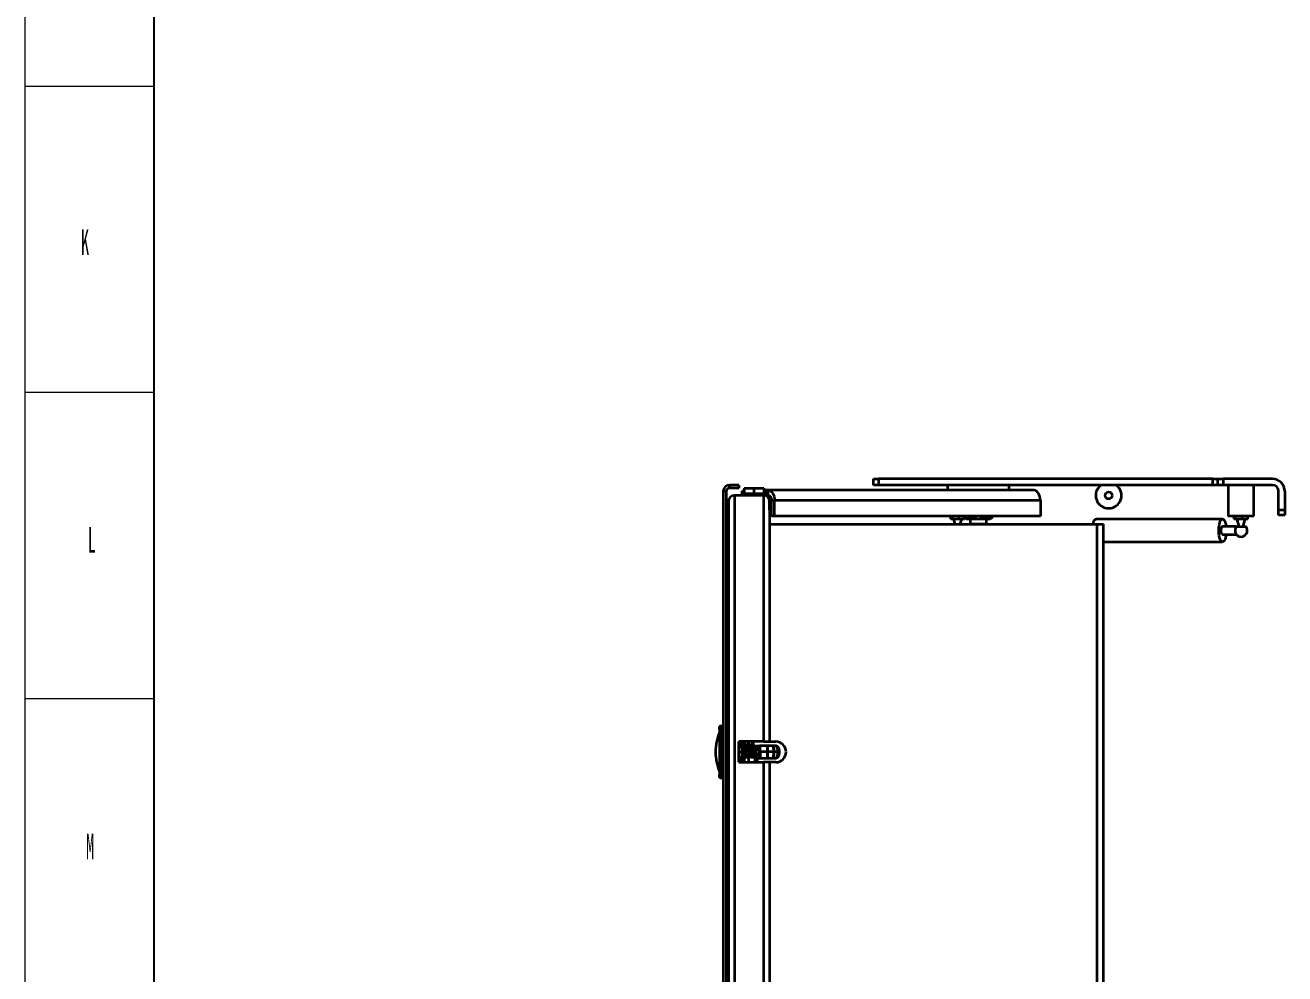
# Model space of a CAD drawing. Header units: millimetres. Extents: x 0 to 841, y 0 to 1189.
# Drawn here: x 0 to 244.5, y 422.2 to 606.4 of the extents above; entities that cross this region are included whole.
import ezdxf

# ---------------------------------------------------------------- set-up
doc = ezdxf.new("R2010")
doc.units = ezdxf.units.MM
doc.styles.add('SLDTEXTSTYLE1', font='TXT', dxfattribs={"width": 0.469})

msp = doc.modelspace()

# ---------------------------------------------------------------- linework, layer by layer
at = {"color": 7, "linetype": 'Continuous', "lineweight": 18}
for p, q in [((0, 0), (0, 1189)), ((25, 594.5), (0, 594.5)), ((25, 535.05), (0, 535.05)), ((25, 475.6), (0, 475.6))]:
    msp.add_line(p, q, dxfattribs=at)
at = {"color": 7, "linetype": 'Continuous', "lineweight": 25}
msp.add_line((25, 10), (25, 1179), dxfattribs=at)
at = {"color": 7, "linetype": 'Continuous', "lineweight": 35}
for p, q in [((164.63, 517.09), (164.63, 518.29)), ((164.63, 518.29), (165.63, 518.29)), ((165.63, 518.29), (165.63, 517.09)), ((230.48, 518.29), (165.63, 518.29)), ((230.48, 517.09), (230.48, 518.29)), ((230.48, 518.29), (231.48, 518.29)), ((231.48, 517.09), (231.48, 518.29)), ((231.48, 518.29), (232.48, 518.29)), ((232.48, 518.29), (232.48, 517.09)), ((242.08, 518.29), (232.48, 518.29)), ((135.48, 515.89), (135.48, 240.69)), ((136.08, 515.89), (135.48, 515.89)), ((136.08, 515.89), (136.08, 240.69)), ((136.68, 516.49), (136.68, 517.09)), ((138.48, 517.09), (136.68, 517.09)), ((138.48, 516.49), (136.68, 516.49)), ((138.48, 517.09), (138.48, 516.49)), ((139.08, 515.89), (139.08, 515.09)), ((139.56, 515.89), (139.08, 515.89)), ((139.48, 515.89), (139.48, 516.09)), ((139.56, 516.09), (139.48, 516.09)), ((139.56, 516.49), (139.56, 515.49)), ((139.56, 516.49), (141.45, 516.49)), ((141.45, 516.49), (141.45, 515.49)), ((141.45, 516.49), (143.36, 516.49)), ((143.36, 516.49), (143.36, 515.49)), ((143.36, 516.49), (143.39, 516.49)), ((143.39, 516.49), (143.39, 515.49)), ((143.88, 516.09), (143.39, 516.09)), ((143.88, 515.09), (143.88, 516.09)), ((144.23, 516.09), (143.88, 516.09)), ((195.83, 516.09), (144.23, 516.09)), ((144.23, 515.09), (144.23, 516.09)), ((165.63, 517.09), (164.63, 517.09)), ((230.48, 517.09), (165.63, 517.09)), ((178.98, 517.09), (178.98, 516.09)), ((190.98, 516.09), (190.98, 517.09)), ((231.48, 517.09), (230.48, 517.09)), ((232.48, 517.09), (231.48, 517.09)), ((242.08, 517.09), (232.48, 517.09)), ((233.48, 517.09), (233.48, 511.09)), ((238.48, 511.09), (238.48, 517.09)), ((243.28, 512.29), (243.28, 515.89)), ((244.48, 515.89), (244.48, 512.29)), ((136.48, 513.89), (136.48, 512.29)), ((136.48, 513.89), (136.48, 242.69)), ((143.28, 515.09), (137.68, 515.09)), ((137.68, 515.09), (137.68, 241.49)), ((139.57, 515.49), (139.48, 515.39)), ((139.48, 515.39), (139.48, 515.09)), ((139.48, 515.39), (143.48, 515.39)), ((139.56, 515.49), (141.45, 515.49)), ((141.45, 515.49), (143.36, 515.49)), ((143.28, 515.09), (143.28, 467.29)), ((143.36, 515.49), (143.39, 515.49)), ((143.48, 515.39), (143.38, 515.49)), ((143.48, 515.07), (143.48, 515.39)), ((143.88, 515.09), (143.48, 515.09)), ((144.23, 515.09), (143.88, 515.09)), ((144.48, 512.29), (144.48, 513.89)), ((144.48, 513.89), (144.48, 467.29)), ((144.83, 514.09), (145.43, 514.09)), ((144.83, 511.09), (144.83, 514.09)), ((197.03, 514.09), (145.43, 514.09)), ((145.43, 511.09), (145.43, 514.09)), ((197.03, 514.09), (197.03, 511.09)), ((145.43, 511.09), (144.83, 511.09)), ((197.03, 511.09), (145.43, 511.09)), ((179.65, 510.49), (179.65, 511.09)), ((179.91, 510.49), (179.91, 511.09)), ((181.23, 510.49), (181.23, 511.09)), ((182.2, 511.09), (182.2, 510.79)), ((183.59, 511.09), (183.59, 510.79)), ((186.36, 511.09), (186.36, 510.79)), ((187.75, 511.09), (187.75, 510.79)), ((238.48, 511.09), (233.48, 511.09)), ((234.65, 510.49), (234.65, 511.09)), ((234.91, 510.49), (234.91, 511.09)), ((236.23, 510.49), (236.23, 511.09)), ((237.3, 510.49), (237.3, 511.09)), ((243.28, 512.29), (244.48, 512.29)), ((243.28, 511.29), (243.28, 512.29)), ((244.48, 511.29), (243.28, 511.29)), ((244.48, 512.29), (244.48, 511.29)), ((144.48, 509.49), (208.08, 509.49)), ((179.91, 510.49), (179.65, 510.49)), ((181.23, 510.49), (179.91, 510.49)), ((180.18, 510.49), (180.46, 509.49)), ((182.3, 510.49), (181.23, 510.49)), ((181.49, 509.49), (181.78, 510.49)), ((182.2, 510.79), (182.65, 510.53)), ((182.3, 510.49), (182.3, 510.73)), ((182.65, 510.53), (187.3, 510.53)), ((183.38, 510.53), (183.38, 509.59)), ((183.38, 509.59), (183.48, 509.49)), ((183.38, 509.59), (186.58, 509.59)), ((186.48, 509.49), (186.58, 509.59)), ((186.58, 509.59), (186.58, 510.53)), ((187.3, 510.53), (187.75, 510.79)), ((232.39, 510.49), (207.87, 510.49)), ((208.08, 247.09), (208.08, 509.49)), ((208.08, 509.49), (209.28, 509.49)), ((209.28, 247.09), (209.28, 509.49)), ((235.08, 509.09), (232.39, 509.09)), ((234.91, 510.49), (234.65, 510.49)), ((236.23, 510.49), (234.91, 510.49)), ((235.08, 509.09), (236.89, 509.09)), ((235.18, 510.49), (235.58, 509.09)), ((237.3, 510.49), (236.23, 510.49)), ((236.38, 509.09), (236.78, 510.49)), ((209.28, 506.09), (232.39, 506.09)), ((232.39, 507.49), (235.08, 507.49)), ((134.78, 469.73), (134.78, 470.19)), ((134.78, 469.69), (134.78, 460.89)), ((135.28, 470.29), (134.88, 470.29)), ((134.88, 469.69), (134.88, 460.89)), ((135.28, 469.69), (134.88, 469.69)), ((135.28, 470.23), (135.48, 470.23)), ((135.28, 469.63), (135.28, 469.86)), ((135.28, 469.69), (135.28, 460.89)), ((135.28, 469.63), (135.48, 469.63)), ((135.28, 460.95), (135.28, 469.63)), ((136.48, 469.49), (136.08, 469.49)), ((135.28, 469.07), (135.28, 469.16)), ((136.08, 468.89), (136.48, 468.89)), ((136.08, 468.68), (136.48, 468.67)), ((136.08, 468.63), (136.44, 468.63)), ((136.08, 468.63), (136.43, 468.63)), ((136.39, 467.99), (136.08, 467.99)), ((136.39, 467.99), (136.08, 467.99)), ((136.39, 467.99), (136.08, 467.99)), ((136.41, 467.99), (136.08, 467.99)), ((136.48, 467.87), (136.08, 467.87)), ((136.41, 467.99), (136.41, 468.53)), ((136.48, 467.99), (136.41, 467.99)), ((136.43, 468.63), (136.48, 468.63)), ((143.28, 467.29), (138.48, 467.29)), ((138.48, 463.29), (138.48, 467.29)), ((138.48, 467.18), (138.98, 467.15)), ((138.98, 467.15), (138.98, 466.29)), ((139.02, 466.29), (139.02, 467.29)), ((139.52, 467.29), (139.52, 466.49)), ((139.56, 467.29), (139.56, 466.49)), ((141.16, 466.49), (141.16, 467.29)), ((141.35, 466.49), (141.35, 467.29)), ((143.28, 467.29), (144.48, 467.29)), ((144.48, 467.29), (145.68, 467.29)), ((138.48, 466.29), (138.55, 466.29)), ((138.55, 466.24), (138.48, 466.05)), ((138.48, 465.55), (138.56, 465.34)), ((138.56, 465.24), (138.48, 465.03)), ((138.48, 464.53), (138.55, 464.34)), ((138.55, 466.29), (139.15, 466.29)), ((138.55, 466.24), (139.15, 466.24)), ((138.56, 465.34), (139.16, 465.34)), ((138.56, 465.24), (139.16, 465.24)), ((139.16, 465.34), (139.15, 466.24)), ((139.39, 466.07), (139.15, 466.07)), ((139.15, 464.34), (139.16, 465.24)), ((139.15, 464.51), (139.39, 464.51)), ((139.16, 465.87), (139.58, 465.87)), ((139.16, 464.71), (139.53, 464.71)), ((139.56, 466.49), (139.52, 466.49)), ((139.52, 466.39), (139.52, 466.27)), ((140.06, 466.49), (139.56, 466.49)), ((139.56, 466.39), (139.56, 466.29)), ((139.63, 465.82), (139.57, 465.88)), ((139.58, 464.71), (139.62, 464.71)), ((139.69, 465.01), (139.63, 464.97)), ((139.75, 464.97), (139.69, 465.01)), ((139.81, 466.29), (140.4, 466.29)), ((139.83, 466.24), (140.42, 466.24)), ((140.1, 466.89), (140.06, 466.39)), ((140.06, 466.49), (140.1, 466.89)), ((140.07, 466.49), (140.06, 466.49)), ((140.37, 466.91), (140.09, 466.91)), ((140.37, 466.89), (140.1, 466.89)), ((140.64, 466.91), (140.37, 466.91)), ((140.37, 466.39), (140.37, 466.89)), ((140.63, 466.89), (140.37, 466.89)), ((141.7, 466.39), (140.37, 466.39)), ((140.47, 465.86), (140.42, 466.24)), ((140.42, 464.34), (140.48, 464.76)), ((140.43, 466.18), (140.49, 466.19)), ((140.47, 465.87), (140.59, 465.87)), ((140.47, 465.87), (140.47, 465.87)), ((140.47, 464.71), (140.52, 464.71)), ((140.65, 466.89), (140.48, 466.89)), ((140.52, 464.71), (140.55, 464.71)), ((140.55, 464.71), (140.65, 464.71)), ((140.59, 465.87), (140.62, 465.87)), ((140.62, 465.87), (140.69, 465.87)), ((140.63, 466.89), (140.67, 466.48)), ((140.67, 466.49), (140.68, 466.49)), ((140.67, 464.71), (140.7, 464.71)), ((140.75, 466.49), (140.68, 466.49)), ((140.68, 466.49), (140.68, 466.49)), ((140.7, 464.71), (140.73, 464.71)), ((140.74, 465.87), (140.77, 465.87)), ((140.75, 466.49), (141.7, 466.49)), ((140.76, 464.71), (140.78, 464.72)), ((140.82, 464.71), (140.85, 464.71)), ((140.89, 465.87), (140.92, 465.87)), ((140.9, 466.29), (141.44, 466.29)), ((140.94, 466.24), (141.48, 466.24)), ((140.97, 464.71), (141, 464.71)), ((141.04, 465.87), (141.07, 465.87)), ((141.12, 464.71), (141.15, 464.71)), ((141.19, 465.87), (141.22, 465.87)), ((141.27, 464.71), (141.3, 464.71)), ((141.33, 465.15), (141.28, 465.13)), ((141.4, 465.13), (141.33, 465.15)), ((141.34, 465.87), (141.37, 465.87)), ((141.36, 464.73), (141.38, 464.74)), ((141.42, 464.71), (141.45, 464.71)), ((141.46, 465.84), (141.46, 465.84)), ((141.58, 465.86), (141.48, 466.24)), ((141.48, 464.34), (141.58, 464.71)), ((141.49, 465.87), (141.52, 465.87)), ((141.57, 464.71), (141.6, 464.71)), ((141.58, 465.87), (141.59, 465.87)), ((141.61, 465.84), (141.58, 465.85)), ((141.63, 465.86), (141.59, 465.87)), ((141.6, 464.71), (141.6, 464.71)), ((141.6, 464.71), (141.63, 464.71)), ((141.61, 465.84), (141.61, 465.84)), ((141.64, 465.87), (141.67, 465.87)), ((141.65, 464.71), (141.68, 464.72)), ((141.66, 464.72), (141.68, 464.75)), ((141.67, 465.87), (141.7, 465.87)), ((141.72, 464.71), (141.75, 464.71)), ((142.33, 466.44), (141.96, 466.44)), ((142.34, 465.87), (141.97, 465.87)), ((142.34, 464.71), (141.97, 464.71)), ((142.54, 466.39), (142.51, 466.39)), ((144.04, 466.49), (142.65, 466.49)), ((144.06, 465.29), (142.66, 465.29)), ((145.02, 466.49), (144.11, 466.49)), ((145.55, 466.49), (145.09, 466.49)), ((136.48, 462.71), (136.08, 462.71)), ((136.08, 462.63), (136.41, 462.63)), ((136.48, 462.63), (136.41, 462.63)), ((136.41, 462.63), (136.41, 462.09)), ((138.55, 464.29), (138.48, 464.29)), ((138.48, 463.4), (138.98, 463.43)), ((138.48, 463.29), (143.28, 463.29)), ((138.55, 464.34), (139.15, 464.34)), ((138.55, 464.29), (139.15, 464.29)), ((138.98, 464.29), (138.98, 463.43)), ((139.02, 463.29), (139.02, 464.29)), ((139.52, 464.31), (139.52, 463.29)), ((139.56, 464.29), (139.56, 463.29)), ((139.81, 464.29), (140.4, 464.29)), ((139.83, 464.34), (140.42, 464.34)), ((140.49, 464.39), (140.43, 464.4)), ((140.9, 464.29), (141.44, 464.29)), ((140.94, 464.34), (141.48, 464.34)), ((141.7, 463.29), (141.7, 464.19)), ((142.33, 464.14), (141.96, 464.14)), ((142.04, 463.29), (142.04, 464.09)), ((142.1, 463.29), (142.1, 464.09)), ((142.54, 464.19), (142.51, 464.19)), ((142.65, 464.09), (144.04, 464.09)), ((143.28, 463.29), (143.28, 293.29)), ((144.48, 463.29), (143.28, 463.29)), ((144.11, 464.09), (145.02, 464.09)), ((145.68, 463.29), (144.48, 463.29)), ((144.48, 463.29), (144.48, 293.29)), ((145.09, 464.09), (145.55, 464.09)), ((134.78, 460.39), (134.78, 460.85)), ((135.28, 460.89), (134.88, 460.89)), ((134.88, 460.29), (135.28, 460.29)), ((135.28, 461.42), (135.28, 461.51)), ((135.28, 460.95), (135.48, 460.95)), ((135.28, 460.63), (135.28, 460.95)), ((135.28, 460.35), (135.48, 460.35)), ((136.08, 461.9), (136.48, 461.91)), ((136.48, 461.69), (136.08, 461.69)), ((136.08, 461.09), (136.48, 461.09)), ((136.43, 461.99), (136.48, 461.99))]:
    msp.add_line(p, q, dxfattribs=at)
at = {"color": 8, "linetype": 'Continuous', "lineweight": 35}
for p, q in [((136.08, 468.53), (136.48, 468.53)), ((136.08, 468.53), (136.41, 468.53)), ((136.48, 467.47), (136.08, 467.47)), ((136.41, 468.53), (136.48, 468.53)), ((139.28, 467.29), (139.28, 466.07)), ((140.37, 467.29), (140.37, 466.91)), ((139.28, 464.51), (139.28, 463.29)), ((139.96, 465.34), (139.99, 465.34)), ((139.96, 465.24), (140, 465.24)), ((140.37, 466.39), (140.37, 466.29)), ((141.7, 466.39), (141.92, 466.39)), ((141.7, 466.22), (141.7, 466.39)), ((141.75, 465.91), (141.75, 465.91)), ((141.75, 464.67), (141.75, 464.67)), ((142.51, 466.39), (142.51, 466.25)), ((145.31, 465.29), (144.15, 465.29)), ((146.1, 465.29), (145.39, 465.29)), ((146.38, 465.29), (146.15, 465.29)), ((134.8, 463.4), (134.79, 463.46)), ((136.08, 463.11), (136.48, 463.11)), ((136.41, 462.09), (136.08, 462.09)), ((136.41, 462.09), (136.48, 462.09)), ((140.37, 464.29), (140.37, 463.29)), ((141.7, 464.19), (141.7, 464.36)), ((141.92, 464.19), (141.7, 464.19)), ((142.51, 464.33), (142.51, 464.19))]:
    msp.add_line(p, q, dxfattribs=at)
at = {"color": 7, "linetype": 'Continuous', "lineweight": 35, "flags": 128}
for points in [[(144.23, 516.09), (144.47, 516.05), (144.69, 515.94), (144.9, 515.75), (145.08, 515.5), (145.23, 515.2), (145.34, 514.86), (145.41, 514.48), (145.43, 514.09)], [(197.03, 514.09), (197.01, 514.48), (196.94, 514.86), (196.83, 515.2), (196.68, 515.5), (196.5, 515.75), (196.29, 515.94), (196.07, 516.05), (195.83, 516.09)], [(144.23, 515.09), (144.35, 515.07), (144.46, 515.01), (144.57, 514.92), (144.66, 514.8), (144.73, 514.65), (144.79, 514.47), (144.82, 514.29), (144.83, 514.09)], [(207.26, 509.49), (207.26, 509.5), (207.34, 509.81), (207.44, 510.07), (207.55, 510.27), (207.68, 510.41), (207.81, 510.48), (207.87, 510.49)], [(232.39, 506.09), (232.26, 506.13), (232.13, 506.23), (232.02, 506.4), (231.91, 506.63), (231.82, 506.92), (231.75, 507.25), (231.7, 507.61), (231.67, 507.99), (231.66, 508.39), (231.68, 508.78), (231.72, 509.15), (231.78, 509.5), (231.86, 509.81), (231.96, 510.07), (232.07, 510.27), (232.2, 510.41), (232.33, 510.48), (232.46, 510.48), (232.59, 510.41), (232.71, 510.27), (232.82, 510.07), (232.92, 509.81), (233, 509.5), (233.06, 509.15), (233.07, 509.09)], [(232.39, 507.49), (232.31, 507.53), (232.24, 507.63), (232.18, 507.79), (232.14, 508), (232.13, 508.23), (232.13, 508.47), (232.16, 508.69), (232.21, 508.88), (232.28, 509.01), (232.35, 509.08), (232.39, 509.09)], [(235.13, 507.42), (235.1, 507.46), (235.03, 507.59), (234.97, 507.78), (234.93, 508), (234.92, 508.25), (234.93, 508.5), (234.96, 508.74), (235.01, 508.94), (235.08, 509.09)], [(233.07, 507.49), (233.04, 507.25), (232.96, 506.92), (232.87, 506.63), (232.77, 506.4), (232.65, 506.23), (232.52, 506.13), (232.39, 506.09)], [(139.33, 465.87), (139.33, 465.88), (139.38, 466.05), (139.43, 466.16), (139.49, 466.19)], [(139.49, 464.39), (139.43, 464.42), (139.38, 464.53), (139.33, 464.7), (139.33, 464.71)], [(139.49, 466.19), (139.56, 466.16), (139.61, 466.05), (139.66, 465.88), (139.68, 465.8)], [(139.68, 464.79), (139.66, 464.7), (139.61, 464.53), (139.56, 464.42), (139.49, 464.39)], [(140.4, 466.29), (140.4, 466.29), (140.4, 466.29), (140.41, 466.28), (140.41, 466.28), (140.41, 466.27), (140.41, 466.26), (140.42, 466.25), (140.42, 466.24)], [(141.74, 465.83), (141.74, 465.87), (141.75, 465.91)], [(141.75, 464.67), (141.74, 464.71), (141.74, 464.71)], [(140.42, 464.34), (140.42, 464.33), (140.41, 464.32), (140.41, 464.31), (140.41, 464.3), (140.41, 464.3), (140.4, 464.29), (140.4, 464.29), (140.4, 464.29)]]:
    msp.add_lwpolyline(points, dxfattribs=at)
at = {"color": 7, "linetype": 'Continuous', "lineweight": 35}
msp.add_circle((210.28, 515.09), 0.68, dxfattribs=at)
for centre, radius, start, end in [((242.08, 515.89), 2.4, 0, 90), ((136.68, 515.89), 1.2, 90, 180), ((136.68, 515.89), 0.6, 90, 180), ((210.28, 515.09), 2.5, 126.8699, 53.1301), ((242.08, 515.89), 1.2, 0, 90), ((137.68, 513.89), 1.2, 90, 180), ((143.28, 513.89), 1.2, 0, 90), ((235.98, 508.29), 1.21, 0, 41.2868), ((235.98, 508.29), 1.21, 225.5992, 0), ((143.29, 465.29), 9.31, 156.0794, 180), ((136.54, 468.55), 0.139, 146.8722, 189.9076), ((145.68, 465.29), 2, 0, 90), ((143.29, 465.29), 9.31, 180, 203.9206), ((138.46, 466.25), 0.696, 359.288, 3.4066), ((132.37, 465.29), 6.79, 359.5779, 0.4221), ((141.01, 465.1), 1.87, 140.5402, 144.3349), ((139.62, 466.39), 0.1, 90, 179.2062), ((139.66, 466.39), 0.1, 90, 179.8726), ((142.05, 465.17), 1.86, 143.0164, 146.7122), ((140.35, 465.73), 0.483, 11.4078, 73.3009), ((140.36, 464.83), 0.463, 285.9561, 345.1685), ((141.42, 466.24), 0.0562, 3.8811, 73.3189), ((141.1, 465.54), 0.712, 27.9689, 54.9845), ((141.1, 465.04), 0.712, 305.0209, 332.1138), ((148.15, 465.85), 6.42, 176.7308, 180.2897), ((147.56, 464.7), 5.82, 179.8945, 183.3373), ((143.59, 464.68), 2.4, 132.6894, 140.1152), ((115.66, 465.29), 26.1, 357.9587, 2.0413), ((124.47, 465.29), 17.29, 357.9445, 2.0555), ((140.71, 464.68), 2.4, 39.8848, 47.3106), ((116.46, 465.29), 26.1, 357.9587, 2.0413), ((145.68, 465.29), 2, 270, 0), ((138.46, 464.33), 0.696, 356.5934, 0.712), ((141.01, 465.48), 1.87, 215.6651, 219.4598), ((142.05, 465.41), 1.86, 213.2878, 216.9836), ((141.42, 464.34), 0.0562, 286.6811, 356.1189), ((143.59, 465.9), 2.4, 219.8848, 227.3106), ((140.71, 465.9), 2.4, 312.6894, 320.1152)]:
    msp.add_arc(centre, radius, start, end, dxfattribs=at)
for points, knots in [([(183.59, 510.79), (183.48, 510.72), (183.36, 510.67), (183.13, 510.59), (183.02, 510.57), (182.84, 510.57), (182.78, 510.58), (182.66, 510.6), (182.6, 510.61), (182.43, 510.67), (182.32, 510.72), (182.2, 510.79)], [0, 0, 0, 0, 0.25, 0.25, 0.5, 0.5, 0.625, 0.625, 0.75, 0.75, 1, 1, 1, 1]), ([(183.59, 510.79), (183.81, 510.72), (184.05, 510.67), (184.51, 510.59), (184.74, 510.57), (185.09, 510.57), (185.21, 510.58), (185.45, 510.6), (185.56, 510.61), (185.91, 510.67), (186.14, 510.72), (186.36, 510.79)], [0, 0, 0, 0, 0.25, 0.25, 0.5, 0.5, 0.625, 0.625, 0.75, 0.75, 1, 1, 1, 1]), ([(187.75, 510.79), (187.63, 510.72), (187.52, 510.67), (187.29, 510.59), (187.17, 510.57), (187, 510.57), (186.94, 510.58), (186.82, 510.6), (186.76, 510.61), (186.59, 510.67), (186.47, 510.72), (186.36, 510.79)], [0, 0, 0, 0, 0.25, 0.25, 0.5, 0.5, 0.625, 0.625, 0.75, 0.75, 1, 1, 1, 1]), ([(138.55, 466.24), (138.55, 466.25), (138.56, 466.26), (138.56, 466.28), (138.56, 466.29), (138.55, 466.29), (138.55, 466.29)], [0, 0, 0, 0, 0.267236, 0.513791, 0.747081, 1, 1, 1, 1]), ([(138.56, 465.24), (138.56, 465.25), (138.57, 465.26), (138.57, 465.29), (138.57, 465.32), (138.56, 465.33), (138.56, 465.34)], [0, 0, 0, 0, 0.260453, 0.500046, 0.739597, 1, 1, 1, 1]), ([(139.54, 466.29), (139.51, 466.25), (139.46, 466.21), (139.43, 466.15), (139.42, 466.14)], [0, 0, 0, 0, 0.716761, 1, 1, 1, 1]), ([(139.53, 465.16), (139.54, 465.1), (139.55, 464.98), (139.56, 464.83), (139.57, 464.73), (139.58, 464.72), (139.58, 464.71)], [0, 0, 0, 0, 0.241, 0.488002, 0.741003, 1, 1, 1, 1]), ([(139.53, 464.71), (139.53, 464.72), (139.53, 464.73), (139.53, 464.83), (139.53, 464.98), (139.53, 465.1), (139.53, 465.16)], [0, 0, 0, 0, 0.259082, 0.51211, 0.759084, 1, 1, 1, 1]), ([(139.57, 466.29), (139.6, 466.29), (139.65, 466.29), (139.76, 466.29), (139.81, 466.29)], [0, 0, 0, 0, 0.547345, 1, 1, 1, 1]), ([(139.63, 464.97), (139.63, 465.02), (139.63, 465.11), (139.62, 465.27), (139.61, 465.43), (139.61, 465.57), (139.6, 465.7), (139.59, 465.8), (139.59, 465.86), (139.58, 465.87), (139.58, 465.87)], [0, 0, 0, 0, 0.126472, 0.252523, 0.378153, 0.503363, 0.628152, 0.752522, 0.876471, 1, 1, 1, 1]), ([(139.65, 464.72), (139.65, 464.72), (139.64, 464.73), (139.64, 464.78), (139.64, 464.86), (139.63, 464.94), (139.63, 464.97)], [0, 0, 0, 0, 0.094101, 0.396067, 0.698034, 1, 1, 1, 1]), ([(139.69, 465.01), (139.69, 465.04), (139.69, 465.1), (139.68, 465.21), (139.68, 465.31), (139.67, 465.42), (139.67, 465.52), (139.66, 465.62), (139.66, 465.69), (139.65, 465.76), (139.64, 465.8), (139.64, 465.81), (139.64, 465.81), (139.64, 465.81)], [0, 0, 0, 0, 0.0983616, 0.1966903, 0.2950401, 0.3935245, 0.4920322, 0.5906431, 0.6894178, 0.7882556, 0.8872886, 0.9865279, 1, 1, 1, 1]), ([(139.7, 464.85), (139.7, 464.86), (139.7, 464.89), (139.69, 464.95), (139.69, 465.01)], [0, 0, 0, 0, 0.21332, 1, 1, 1, 1]), ([(139.7, 465.82), (139.7, 465.81), (139.71, 465.78), (139.72, 465.7), (139.73, 465.57), (139.73, 465.43), (139.74, 465.27), (139.75, 465.11), (139.75, 465.02), (139.75, 464.97)], [0, 0, 0, 0, 0.070023, 0.223756, 0.377995, 0.532738, 0.687986, 0.84374, 1, 1, 1, 1]), ([(139.79, 464.82), (139.79, 464.84), (139.78, 464.9), (139.78, 465.06), (139.77, 465.29), (139.76, 465.52), (139.75, 465.7), (139.74, 465.77), (139.74, 465.79)], [0, 0, 0, 0, 0.084896, 0.277918, 0.470941, 0.663963, 0.856986, 1, 1, 1, 1]), ([(139.75, 464.97), (139.75, 464.94), (139.76, 464.86), (139.76, 464.82), (139.76, 464.8)], [0, 0, 0, 0, 0.550608, 1, 1, 1, 1]), ([(139.83, 466.24), (139.81, 466.17), (139.77, 466.04), (139.77, 465.83), (139.8, 465.69), (139.82, 465.63)], [0, 0, 0, 0, 0.352121, 0.701109, 1, 1, 1, 1]), ([(139.85, 465.03), (139.84, 465.02), (139.8, 464.94), (139.77, 464.77), (139.77, 464.55), (139.81, 464.41), (139.83, 464.34)], [0, 0, 0, 0, 0.042567, 0.378049, 0.687927, 1, 1, 1, 1]), ([(139.83, 466.24), (139.83, 466.25), (139.84, 466.26), (139.84, 466.28), (139.83, 466.29), (139.82, 466.29), (139.81, 466.29)], [0, 0, 0, 0, 0.267236, 0.513791, 0.747081, 1, 1, 1, 1]), ([(139.84, 464.96), (139.84, 465.01), (139.84, 465.1), (139.83, 465.28), (139.82, 465.46), (139.81, 465.58), (139.81, 465.62), (139.81, 465.62)], [0, 0, 0, 0, 0.21761, 0.4768866, 0.7356414, 0.9948933, 1, 1, 1, 1]), ([(139.86, 465.78), (139.86, 465.75), (139.87, 465.69), (139.88, 465.52), (139.89, 465.29), (139.9, 465.06), (139.91, 464.88), (139.91, 464.82), (139.91, 464.79)], [0, 0, 0, 0, 0.117185, 0.304324, 0.491463, 0.678603, 0.865742, 1, 1, 1, 1]), ([(139.94, 464.78), (139.94, 464.81), (139.94, 464.88), (139.93, 465.06), (139.92, 465.29), (139.91, 465.52), (139.9, 465.7), (139.89, 465.76), (139.89, 465.79)], [0, 0, 0, 0, 0.141321, 0.324776, 0.508231, 0.691686, 0.875142, 1, 1, 1, 1]), ([(140, 464.88), (140, 464.88), (140, 464.91), (139.99, 465.02), (139.98, 465.19), (139.97, 465.38), (139.97, 465.56), (139.96, 465.64), (139.96, 465.69)], [0, 0, 0, 0, 0.003707, 0.204235, 0.404609, 0.605088, 0.805515, 1, 1, 1, 1]), ([(139.96, 465.24), (139.96, 465.25), (139.97, 465.26), (139.98, 465.29), (139.97, 465.32), (139.96, 465.33), (139.96, 465.34)], [0, 0, 0, 0, 0.260453, 0.500046, 0.739597, 1, 1, 1, 1]), ([(140.01, 465.81), (140.01, 465.78), (140.02, 465.71), (140.03, 465.52), (140.04, 465.29), (140.05, 465.06), (140.06, 464.87), (140.06, 464.79), (140.06, 464.76)], [0, 0, 0, 0, 0.150641, 0.321672, 0.492703, 0.663735, 0.834766, 1, 1, 1, 1]), ([(140.09, 464.75), (140.09, 464.75), (140.09, 464.77), (140.09, 464.88), (140.08, 465.06), (140.07, 465.29), (140.06, 465.52), (140.05, 465.71), (140.04, 465.78), (140.04, 465.82)], [0, 0, 0, 0, 0.001988, 0.170363, 0.338739, 0.507114, 0.67549, 0.843865, 1, 1, 1, 1]), ([(140.06, 466.49), (140.06, 466.57), (140.08, 466.71), (140.09, 466.85), (140.09, 466.91)], [0, 0, 0, 0, 0.56, 1, 1, 1, 1]), ([(140.06, 466.39), (140.06, 466.4), (140.06, 466.41), (140.06, 466.43), (140.06, 466.45), (140.07, 466.47), (140.07, 466.49), (140.07, 466.49), (140.07, 466.49)], [0, 0, 0, 0, 0.1200386, 0.2392613, 0.3584707, 0.4784098, 0.7266193, 1, 1, 1, 1]), ([(140.16, 464.78), (140.16, 464.78), (140.16, 464.77), (140.15, 464.82), (140.14, 464.94), (140.14, 465.1), (140.13, 465.29), (140.12, 465.47), (140.11, 465.64), (140.1, 465.75), (140.09, 465.81), (140.09, 465.8), (140.09, 465.8)], [0, 0, 0, 0, 0.049785, 0.16547, 0.281271, 0.396929, 0.512752, 0.628387, 0.744227, 0.859845, 0.975696, 1, 1, 1, 1]), ([(140.16, 465.83), (140.16, 465.83), (140.16, 465.81), (140.17, 465.71), (140.18, 465.52), (140.19, 465.29), (140.2, 465.06), (140.21, 464.87), (140.21, 464.76), (140.21, 464.75), (140.21, 464.75)], [0, 0, 0, 0, 0.016334, 0.175383, 0.334432, 0.493481, 0.652529, 0.811578, 0.970627, 1, 1, 1, 1]), ([(140.24, 464.74), (140.24, 464.75), (140.24, 464.76), (140.24, 464.87), (140.23, 465.06), (140.22, 465.29), (140.21, 465.52), (140.2, 465.71), (140.19, 465.82), (140.18, 465.84), (140.18, 465.84)], [0, 0, 0, 0, 0.03459, 0.187798, 0.341007, 0.494215, 0.647424, 0.800632, 0.95384, 1, 1, 1, 1]), ([(140.3, 464.82), (140.3, 464.84), (140.3, 464.88), (140.29, 465.02), (140.28, 465.2), (140.27, 465.39), (140.26, 465.57), (140.25, 465.7), (140.25, 465.78), (140.24, 465.79), (140.24, 465.79)], [0, 0, 0, 0, 0.112046, 0.257865, 0.403686, 0.549471, 0.695326, 0.841075, 0.98696, 1, 1, 1, 1]), ([(140.3, 465.84), (140.3, 465.84), (140.31, 465.82), (140.32, 465.71), (140.33, 465.52), (140.34, 465.29), (140.35, 465.06), (140.36, 464.87), (140.36, 464.76), (140.36, 464.74), (140.37, 464.74)], [0, 0, 0, 0, 0.062017, 0.208962, 0.355907, 0.502852, 0.649796, 0.796741, 0.943686, 1, 1, 1, 1]), ([(140.4, 464.74), (140.39, 464.74), (140.39, 464.76), (140.39, 464.87), (140.38, 465.06), (140.37, 465.29), (140.36, 465.52), (140.35, 465.71), (140.34, 465.82), (140.33, 465.84), (140.33, 465.84)], [0, 0, 0, 0, 0.061916, 0.208958, 0.356, 0.503042, 0.650083, 0.797125, 0.944167, 1, 1, 1, 1]), ([(140.67, 466.48), (140.62, 466.47), (140.52, 466.44), (140.42, 466.41), (140.37, 466.39)], [0, 0, 0, 0, 0.50135, 1, 1, 1, 1]), ([(140.45, 464.8), (140.45, 464.81), (140.45, 464.84), (140.44, 464.95), (140.44, 465.11), (140.43, 465.3), (140.42, 465.49), (140.41, 465.64), (140.4, 465.74), (140.4, 465.77), (140.39, 465.77)], [0, 0, 0, 0, 0.0815222, 0.225811, 0.3698422, 0.5141483, 0.6581629, 0.8024789, 0.9464861, 1, 1, 1, 1]), ([(140.43, 466.29), (140.43, 466.29), (140.45, 466.29), (140.52, 466.29), (140.56, 466.29)], [0, 0, 0, 0, 0.452756, 1, 1, 1, 1]), ([(140.54, 465.81), (140.53, 465.82), (140.51, 465.84), (140.49, 465.86), (140.47, 465.87)], [0, 0, 0, 0, 0.499988, 1, 1, 1, 1]), ([(140.48, 464.75), (140.48, 464.75), (140.49, 464.73), (140.51, 464.72), (140.52, 464.71)], [0, 0, 0, 0, 0.299701, 1, 1, 1, 1]), ([(140.59, 465.87), (140.58, 465.86), (140.56, 465.84), (140.54, 465.82), (140.53, 465.81)], [0, 0, 0, 0, 0.518028, 1, 1, 1, 1]), ([(140.61, 464.77), (140.61, 464.77), (140.61, 464.76), (140.6, 464.79), (140.6, 464.88), (140.59, 465.03), (140.58, 465.21), (140.57, 465.4), (140.56, 465.58), (140.55, 465.71), (140.54, 465.8), (140.54, 465.8), (140.54, 465.8)], [0, 0, 0, 0, 0.00597, 0.120886, 0.235562, 0.35047, 0.465159, 0.580054, 0.694762, 0.809637, 0.924371, 1, 1, 1, 1]), ([(140.55, 464.71), (140.56, 464.72), (140.58, 464.74), (140.6, 464.76), (140.61, 464.77)], [0, 0, 0, 0, 0.506407, 1, 1, 1, 1]), ([(140.56, 466.29), (140.61, 466.29), (140.7, 466.29), (140.84, 466.29), (140.9, 466.29)], [0, 0, 0, 0, 0.547345, 1, 1, 1, 1]), ([(140.61, 464.77), (140.62, 464.76), (140.64, 464.74), (140.66, 464.72), (140.67, 464.71)], [0, 0, 0, 0, 0.499983, 1, 1, 1, 1]), ([(140.69, 465.81), (140.68, 465.82), (140.66, 465.84), (140.64, 465.86), (140.63, 465.87)], [0, 0, 0, 0, 0.499989, 1, 1, 1, 1]), ([(140.64, 466.91), (140.65, 466.83), (140.66, 466.69), (140.67, 466.55), (140.68, 466.49)], [0, 0, 0, 0, 0.56, 1, 1, 1, 1]), ([(140.74, 465.87), (140.73, 465.86), (140.71, 465.84), (140.69, 465.82), (140.68, 465.81)], [0, 0, 0, 0, 0.51507, 1, 1, 1, 1]), ([(140.74, 465.84), (140.74, 465.85), (140.72, 465.87), (140.71, 465.87), (140.69, 465.87)], [0, 0, 0, 0, 0.090065, 1, 1, 1, 1]), ([(140.76, 464.78), (140.76, 464.78), (140.76, 464.77), (140.75, 464.83), (140.74, 464.96), (140.74, 465.12), (140.73, 465.31), (140.72, 465.49), (140.71, 465.66), (140.7, 465.76), (140.69, 465.81), (140.69, 465.81), (140.69, 465.81)], [0, 0, 0, 0, 0.074193, 0.188575, 0.302902, 0.417257, 0.531611, 0.645934, 0.760318, 0.874612, 0.989021, 1, 1, 1, 1]), ([(140.7, 464.71), (140.71, 464.72), (140.73, 464.74), (140.75, 464.76), (140.76, 464.77)], [0, 0, 0, 0, 0.5100465, 1, 1, 1, 1]), ([(140.76, 464.77), (140.77, 464.76), (140.79, 464.74), (140.81, 464.72), (140.82, 464.71)], [0, 0, 0, 0, 0.499989, 1, 1, 1, 1]), ([(140.84, 465.81), (140.83, 465.82), (140.81, 465.84), (140.79, 465.86), (140.78, 465.87)], [0, 0, 0, 0, 0.49999, 1, 1, 1, 1]), ([(140.89, 465.87), (140.88, 465.86), (140.86, 465.84), (140.84, 465.82), (140.83, 465.81)], [0, 0, 0, 0, 0.516549, 1, 1, 1, 1]), ([(140.91, 464.77), (140.91, 464.77), (140.91, 464.76), (140.9, 464.8), (140.9, 464.89), (140.89, 465.04), (140.88, 465.22), (140.87, 465.41), (140.86, 465.59), (140.85, 465.72), (140.84, 465.8), (140.84, 465.8), (140.84, 465.8)], [0, 0, 0, 0, 0.007384, 0.123258, 0.238927, 0.354784, 0.470476, 0.586311, 0.70203, 0.817839, 0.933588, 1, 1, 1, 1]), ([(140.85, 464.71), (140.86, 464.72), (140.88, 464.74), (140.9, 464.76), (140.91, 464.77)], [0, 0, 0, 0, 0.503931, 1, 1, 1, 1]), ([(140.94, 466.24), (140.94, 466.25), (140.95, 466.26), (140.94, 466.28), (140.92, 466.29), (140.91, 466.29), (140.9, 466.29)], [0, 0, 0, 0, 0.267236, 0.513791, 0.747081, 1, 1, 1, 1]), ([(140.91, 464.77), (140.92, 464.76), (140.94, 464.74), (140.96, 464.72), (140.97, 464.71)], [0, 0, 0, 0, 0.4999861, 1, 1, 1, 1]), ([(140.94, 466.24), (140.93, 466.17), (140.91, 466.05), (140.94, 465.91), (140.95, 465.85)], [0, 0, 0, 0, 0.540119, 1, 1, 1, 1]), ([(140.99, 465.81), (140.98, 465.82), (140.96, 465.84), (140.94, 465.86), (140.92, 465.87)], [0, 0, 0, 0, 0.499984, 1, 1, 1, 1]), ([(140.94, 464.71), (140.94, 464.65), (140.91, 464.53), (140.93, 464.41), (140.94, 464.34)], [0, 0, 0, 0, 0.421584, 1, 1, 1, 1]), ([(141.04, 465.87), (141.03, 465.86), (141.01, 465.84), (140.99, 465.82), (140.98, 465.81)], [0, 0, 0, 0, 0.5178138, 1, 1, 1, 1]), ([(141.06, 464.78), (141.06, 464.78), (141.05, 464.77), (141.05, 464.84), (141.04, 464.97), (141.04, 465.13), (141.03, 465.32), (141.02, 465.51), (141.01, 465.66), (141, 465.77), (140.99, 465.82), (140.99, 465.81), (140.99, 465.81)], [0, 0, 0, 0, 0.075814, 0.19082, 0.305855, 0.42083, 0.535893, 0.650839, 0.765925, 0.880846, 0.995952, 1, 1, 1, 1]), ([(141, 464.71), (141.01, 464.72), (141.03, 464.74), (141.05, 464.76), (141.06, 464.77)], [0, 0, 0, 0, 0.507283, 1, 1, 1, 1]), ([(141.06, 464.77), (141.07, 464.76), (141.09, 464.74), (141.11, 464.72), (141.12, 464.71)], [0, 0, 0, 0, 0.49999, 1, 1, 1, 1]), ([(141.14, 465.81), (141.13, 465.82), (141.11, 465.84), (141.08, 465.86), (141.07, 465.87)], [0, 0, 0, 0, 0.4999865, 1, 1, 1, 1]), ([(141.19, 465.87), (141.18, 465.86), (141.16, 465.84), (141.14, 465.82), (141.13, 465.81)], [0, 0, 0, 0, 0.517939, 1, 1, 1, 1]), ([(141.21, 464.78), (141.21, 464.77), (141.21, 464.76), (141.2, 464.8), (141.2, 464.9), (141.19, 465.05), (141.18, 465.23), (141.17, 465.42), (141.16, 465.59), (141.15, 465.73), (141.14, 465.8), (141.14, 465.8), (141.14, 465.8)], [0, 0, 0, 0, 0.020432, 0.135357, 0.250062, 0.364998, 0.479693, 0.594634, 0.709327, 0.824266, 0.938964, 1, 1, 1, 1]), ([(141.15, 464.71), (141.16, 464.72), (141.18, 464.74), (141.2, 464.76), (141.21, 464.77)], [0, 0, 0, 0, 0.506465, 1, 1, 1, 1]), ([(141.21, 464.77), (141.22, 464.76), (141.24, 464.74), (141.26, 464.72), (141.27, 464.71)], [0, 0, 0, 0, 0.499983, 1, 1, 1, 1]), ([(141.29, 465.81), (141.28, 465.82), (141.26, 465.84), (141.24, 465.86), (141.22, 465.87)], [0, 0, 0, 0, 0.49999, 1, 1, 1, 1]), ([(141.34, 465.87), (141.33, 465.86), (141.31, 465.84), (141.29, 465.82), (141.28, 465.81)], [0, 0, 0, 0, 0.5160925, 1, 1, 1, 1]), ([(141.33, 465.15), (141.33, 465.21), (141.33, 465.33), (141.32, 465.52), (141.31, 465.67), (141.3, 465.78), (141.29, 465.8), (141.29, 465.81)], [0, 0, 0, 0, 0.200165, 0.400664, 0.600976, 0.801436, 1, 1, 1, 1]), ([(141.3, 464.71), (141.31, 464.72), (141.33, 464.74), (141.35, 464.76), (141.36, 464.77)], [0, 0, 0, 0, 0.506126, 1, 1, 1, 1]), ([(141.36, 464.78), (141.36, 464.78), (141.35, 464.77), (141.35, 464.85), (141.34, 464.97), (141.34, 465.09), (141.33, 465.15)], [0, 0, 0, 0, 0.189129, 0.459402, 0.729927, 1, 1, 1, 1]), ([(141.34, 466.29), (141.41, 466.29), (141.54, 466.29), (141.7, 466.29), (141.77, 466.29)], [0, 0, 0, 0, 0.547345, 1, 1, 1, 1]), ([(141.36, 464.77), (141.36, 464.76), (141.36, 464.75), (141.35, 464.75), (141.35, 464.75)], [0, 0, 0, 0, 0.3826115, 1, 1, 1, 1]), ([(141.36, 464.77), (141.37, 464.76), (141.39, 464.74), (141.41, 464.72), (141.42, 464.71)], [0, 0, 0, 0, 0.499987, 1, 1, 1, 1]), ([(141.44, 465.81), (141.43, 465.82), (141.41, 465.84), (141.39, 465.86), (141.38, 465.87)], [0, 0, 0, 0, 0.49999, 1, 1, 1, 1]), ([(141.49, 465.87), (141.48, 465.86), (141.46, 465.84), (141.44, 465.82), (141.43, 465.81)], [0, 0, 0, 0, 0.516429, 1, 1, 1, 1]), ([(141.43, 465.84), (141.43, 465.84), (141.44, 465.84), (141.45, 465.82), (141.45, 465.82)], [0, 0, 0, 0, 0.9615969, 1, 1, 1, 1]), ([(141.51, 464.78), (141.51, 464.77), (141.51, 464.76), (141.5, 464.81), (141.5, 464.91), (141.49, 465.06), (141.48, 465.24), (141.47, 465.43), (141.46, 465.6), (141.45, 465.73), (141.44, 465.8), (141.44, 465.8), (141.44, 465.8)], [0, 0, 0, 0, 0.022348, 0.138103, 0.25361, 0.369367, 0.484876, 0.600627, 0.716146, 0.831886, 0.947422, 1, 1, 1, 1]), ([(141.45, 464.71), (141.46, 464.72), (141.48, 464.74), (141.5, 464.76), (141.51, 464.77)], [0, 0, 0, 0, 0.504065, 1, 1, 1, 1]), ([(141.5, 464.76), (141.5, 464.76), (141.5, 464.74), (141.49, 464.74), (141.48, 464.74)], [0, 0, 0, 0, 0.145145, 1, 1, 1, 1]), ([(141.51, 464.77), (141.52, 464.76), (141.54, 464.74), (141.56, 464.72), (141.57, 464.71)], [0, 0, 0, 0, 0.499986, 1, 1, 1, 1]), ([(141.59, 465.81), (141.58, 465.82), (141.56, 465.84), (141.54, 465.86), (141.53, 465.87)], [0, 0, 0, 0, 0.499985, 1, 1, 1, 1]), ([(141.56, 465.85), (141.57, 465.85), (141.58, 465.85), (141.59, 465.82), (141.59, 465.82)], [0, 0, 0, 0, 0.933955, 1, 1, 1, 1]), ([(141.64, 465.87), (141.63, 465.86), (141.61, 465.84), (141.59, 465.82), (141.58, 465.81)], [0, 0, 0, 0, 0.516807, 1, 1, 1, 1]), ([(141.66, 464.78), (141.66, 464.78), (141.65, 464.78), (141.65, 464.85), (141.64, 464.98), (141.63, 465.16), (141.63, 465.35), (141.62, 465.53), (141.61, 465.68), (141.6, 465.78), (141.59, 465.8), (141.59, 465.81)], [0, 0, 0, 0, 0.089578, 0.204587, 0.319455, 0.43444, 0.549337, 0.664295, 0.779222, 0.894149, 1, 1, 1, 1]), ([(141.6, 464.71), (141.61, 464.72), (141.63, 464.74), (141.65, 464.76), (141.66, 464.77)], [0, 0, 0, 0, 0.5070718, 1, 1, 1, 1]), ([(141.65, 464.76), (141.65, 464.76), (141.64, 464.71), (141.62, 464.71), (141.6, 464.71)], [0, 0, 0, 0, 0.054663, 1, 1, 1, 1]), ([(141.63, 464.71), (141.65, 464.71), (141.67, 464.71), (141.68, 464.76), (141.68, 464.77)], [0, 0, 0, 0, 0.917553, 1, 1, 1, 1]), ([(141.66, 464.77), (141.67, 464.76), (141.69, 464.74), (141.71, 464.72), (141.72, 464.71)], [0, 0, 0, 0, 0.49999, 1, 1, 1, 1]), ([(141.74, 465.81), (141.73, 465.82), (141.71, 465.84), (141.69, 465.86), (141.67, 465.87)], [0, 0, 0, 0, 0.499986, 1, 1, 1, 1]), ([(141.7, 466.49), (141.82, 466.49), (142.06, 466.49), (142.35, 466.49), (142.52, 466.49), (142.54, 466.49), (142.54, 466.49)], [0, 0, 0, 0, 0.328576, 0.657151, 0.985727, 1, 1, 1, 1]), ([(141.96, 466.44), (141.9, 466.38), (141.8, 466.25), (141.81, 466.05), (141.92, 465.93), (141.97, 465.87)], [0, 0, 0, 0, 0.37287, 0.662948, 1, 1, 1, 1]), ([(141.97, 464.71), (141.92, 464.65), (141.81, 464.53), (141.8, 464.33), (141.9, 464.2), (141.96, 464.14)], [0, 0, 0, 0, 0.337866, 0.627889, 1, 1, 1, 1]), ([(141.97, 465.87), (141.93, 465.77), (141.84, 465.59), (141.81, 465.29), (141.85, 464.99), (141.93, 464.8), (141.97, 464.71)], [0, 0, 0, 0, 0.2533, 0.501186, 0.748053, 1, 1, 1, 1]), ([(142.34, 465.87), (142.4, 465.93), (142.5, 466.05), (142.5, 466.25), (142.39, 466.38), (142.33, 466.44)], [0, 0, 0, 0, 0.336721, 0.627937, 1, 1, 1, 1]), ([(142.33, 464.14), (142.39, 464.2), (142.5, 464.33), (142.5, 464.53), (142.4, 464.65), (142.34, 464.71)], [0, 0, 0, 0, 0.371284, 0.662469, 1, 1, 1, 1]), ([(142.34, 464.71), (142.39, 464.8), (142.47, 464.99), (142.51, 465.29), (142.47, 465.59), (142.39, 465.77), (142.34, 465.87)], [0, 0, 0, 0, 0.252177, 0.498823, 0.746474, 1, 1, 1, 1]), ([(142.55, 464.86), (142.55, 464.86), (142.55, 464.88), (142.55, 464.91), (142.54, 464.92)], [0, 0, 0, 0, 0.463758, 1, 1, 1, 1]), ([(144.12, 466.45), (144.12, 466.46), (144.11, 466.47), (144.08, 466.49), (144.06, 466.49), (144.04, 466.49)], [0, 0, 0, 0, 0.2202861, 0.603026, 1, 1, 1, 1]), ([(145.39, 465.29), (145.39, 465.34), (145.39, 465.48), (145.37, 465.7), (145.34, 465.95), (145.3, 466.16), (145.24, 466.32), (145.17, 466.43), (145.09, 466.48), (145.04, 466.49), (145.02, 466.49)], [0, 0, 0, 0, 0.08461, 0.233571, 0.382951, 0.533514, 0.686887, 0.847671, 0.953524, 1, 1, 1, 1]), ([(145.02, 464.09), (145.05, 464.09), (145.11, 464.1), (145.18, 464.17), (145.24, 464.27), (145.3, 464.43), (145.35, 464.65), (145.38, 464.9), (145.39, 465.12), (145.39, 465.25), (145.39, 465.29)], [0, 0, 0, 0, 0.086699, 0.190885, 0.31641, 0.477597, 0.633663, 0.785356, 0.935426, 1, 1, 1, 1]), ([(146.15, 465.29), (146.15, 465.35), (146.15, 465.51), (146.12, 465.74), (146.05, 465.99), (145.96, 466.19), (145.85, 466.35), (145.72, 466.45), (145.62, 466.49), (145.56, 466.49), (145.55, 466.49)], [0, 0, 0, 0, 0.100099, 0.249611, 0.399747, 0.55125, 0.705006, 0.842045, 0.969833, 1, 1, 1, 1]), ([(145.55, 464.09), (145.58, 464.09), (145.66, 464.1), (145.78, 464.16), (145.9, 464.28), (146, 464.45), (146.08, 464.67), (146.13, 464.93), (146.16, 465.14), (146.15, 465.26), (146.15, 465.29)], [0, 0, 0, 0, 0.082742, 0.214753, 0.351753, 0.499306, 0.650802, 0.801281, 0.950814, 1, 1, 1, 1]), ([(145.9, 466.39), (145.9, 466.4), (145.81, 466.48), (145.71, 466.49), (145.6, 466.49)], [0, 0, 0, 0, 0.018039, 1, 1, 1, 1]), ([(145.6, 464.09), (145.63, 464.09), (145.73, 464.1), (145.89, 464.16), (146.06, 464.28), (146.2, 464.46), (146.31, 464.68), (146.39, 464.93), (146.42, 465.2), (146.41, 465.38), (146.41, 465.47)], [0, 0, 0, 0, 0.074087, 0.202539, 0.332012, 0.464416, 0.599124, 0.734663, 0.870206, 1, 1, 1, 1]), ([(146.41, 465.47), (146.41, 465.47), (146.4, 465.57), (146.36, 465.75), (146.27, 466), (146.14, 466.2), (146.02, 466.33), (145.94, 466.37), (145.93, 466.38)], [0, 0, 0, 0, 0.009822, 0.241006, 0.472881, 0.705779, 0.939293, 1, 1, 1, 1]), ([(136.08, 462.63), (136.17, 462.63), (136.29, 462.63), (136.44, 462.63), (136.48, 462.63)], [0, 0, 0, 0, 0.747771, 1, 1, 1, 1]), ([(136.08, 462.63), (136.08, 462.63), (136.19, 462.63), (136.33, 462.63), (136.48, 462.63)], [0, 0, 0, 0, 0.027614, 1, 1, 1, 1]), ([(136.08, 462.63), (136.13, 462.63), (136.25, 462.63), (136.39, 462.63), (136.48, 462.63)], [0, 0, 0, 0, 0.450205, 1, 1, 1, 1]), ([(138.55, 464.29), (138.55, 464.29), (138.56, 464.29), (138.56, 464.3), (138.56, 464.32), (138.55, 464.33), (138.55, 464.34)], [0, 0, 0, 0, 0.2672363, 0.5137909, 0.7470814, 1, 1, 1, 1]), ([(139.42, 464.45), (139.42, 464.44), (139.45, 464.39), (139.5, 464.34), (139.54, 464.29)], [0, 0, 0, 0, 0.089972, 1, 1, 1, 1]), ([(139.81, 464.29), (139.76, 464.29), (139.65, 464.29), (139.6, 464.29), (139.57, 464.29)], [0, 0, 0, 0, 0.452756, 1, 1, 1, 1]), ([(139.81, 464.29), (139.82, 464.29), (139.83, 464.29), (139.84, 464.3), (139.84, 464.32), (139.83, 464.33), (139.83, 464.34)], [0, 0, 0, 0, 0.267236, 0.513791, 0.747081, 1, 1, 1, 1]), ([(140.56, 464.29), (140.52, 464.29), (140.45, 464.29), (140.43, 464.29), (140.43, 464.29)], [0, 0, 0, 0, 0.547345, 1, 1, 1, 1]), ([(140.9, 464.29), (140.84, 464.29), (140.7, 464.29), (140.61, 464.29), (140.56, 464.29)], [0, 0, 0, 0, 0.452756, 1, 1, 1, 1]), ([(140.9, 464.29), (140.91, 464.29), (140.93, 464.29), (140.94, 464.3), (140.95, 464.32), (140.94, 464.33), (140.94, 464.34)], [0, 0, 0, 0, 0.267236, 0.513791, 0.747081, 1, 1, 1, 1]), ([(141.77, 464.29), (141.7, 464.29), (141.54, 464.29), (141.41, 464.29), (141.34, 464.29)], [0, 0, 0, 0, 0.452756, 1, 1, 1, 1]), ([(141.7, 464.09), (141.82, 464.09), (142.06, 464.09), (142.35, 464.09), (142.52, 464.09), (142.54, 464.09), (142.54, 464.09)], [0, 0, 0, 0, 0.328576, 0.657151, 0.985727, 1, 1, 1, 1]), ([(144.04, 464.09), (144.06, 464.09), (144.08, 464.09), (144.11, 464.11), (144.12, 464.12), (144.12, 464.13)], [0, 0, 0, 0, 0.4282117, 0.7642404, 1, 1, 1, 1]), ([(136.08, 461.99), (136.13, 461.99), (136.26, 461.99), (136.4, 461.99), (136.48, 461.99)], [0, 0, 0, 0, 0.467298, 1, 1, 1, 1]), ([(136.08, 461.99), (136.13, 461.99), (136.25, 461.99), (136.39, 461.99), (136.48, 461.99)], [0, 0, 0, 0, 0.41107, 1, 1, 1, 1]), ([(136.08, 461.99), (136.12, 461.99), (136.24, 461.99), (136.38, 461.99), (136.47, 461.99), (136.48, 461.99)], [0, 0, 0, 0, 0.355438, 0.947117, 1, 1, 1, 1]), ([(136.08, 461.99), (136.11, 461.99), (136.22, 461.99), (136.35, 461.99), (136.43, 461.99)], [0, 0, 0, 0, 0.3360656, 1, 1, 1, 1])]:
    msp.add_open_spline(points, degree=3, knots=knots, dxfattribs=at)
for points in [[(134.88, 470.29), (134.86, 470.29), (134.84, 470.29), (134.8, 470.26), (134.78, 470.23), (134.78, 470.2), (134.78, 470.19)], [(134.78, 470.19), (134.78, 470.18), (134.78, 470.17), (134.78, 470.05), (134.78, 469.89), (134.78, 469.76), (134.78, 469.69)], [(134.88, 469.69), (134.86, 469.69), (134.84, 469.69), (134.8, 469.69), (134.78, 469.69), (134.78, 469.69), (134.78, 469.69)], [(134.88, 470.29), (134.88, 470.28), (134.88, 470.26), (134.88, 470.12), (134.88, 469.93), (134.88, 469.77), (134.88, 469.69)], [(135.28, 470.29), (135.28, 470.28), (135.28, 470.26), (135.28, 470.12), (135.28, 469.93), (135.28, 469.77), (135.28, 469.69)], [(140.44, 465.87), (140.45, 465.86), (140.46, 465.84), (140.47, 465.71), (140.48, 465.52), (140.49, 465.29), (140.5, 465.06), (140.51, 464.87), (140.51, 464.74), (140.52, 464.72), (140.52, 464.71)], [(140.55, 464.71), (140.55, 464.72), (140.54, 464.74), (140.54, 464.87), (140.53, 465.06), (140.52, 465.29), (140.51, 465.52), (140.5, 465.71), (140.49, 465.84), (140.48, 465.86), (140.47, 465.87)], [(140.59, 465.87), (140.6, 465.86), (140.61, 465.84), (140.62, 465.71), (140.63, 465.52), (140.64, 465.29), (140.65, 465.06), (140.66, 464.87), (140.66, 464.74), (140.67, 464.72), (140.67, 464.71)], [(140.7, 464.71), (140.7, 464.72), (140.69, 464.74), (140.69, 464.87), (140.68, 465.06), (140.67, 465.29), (140.66, 465.52), (140.65, 465.71), (140.64, 465.84), (140.63, 465.86), (140.62, 465.87)], [(140.74, 465.87), (140.75, 465.86), (140.76, 465.84), (140.77, 465.71), (140.78, 465.52), (140.79, 465.29), (140.8, 465.06), (140.81, 464.87), (140.81, 464.74), (140.82, 464.72), (140.82, 464.71)], [(140.85, 464.71), (140.85, 464.72), (140.84, 464.74), (140.84, 464.87), (140.83, 465.06), (140.82, 465.29), (140.81, 465.52), (140.8, 465.71), (140.79, 465.84), (140.78, 465.86), (140.77, 465.87)], [(140.89, 465.87), (140.9, 465.86), (140.91, 465.84), (140.92, 465.71), (140.93, 465.52), (140.94, 465.29), (140.95, 465.06), (140.96, 464.87), (140.96, 464.74), (140.97, 464.72), (140.97, 464.71)], [(141, 464.71), (141, 464.72), (140.99, 464.74), (140.99, 464.87), (140.98, 465.06), (140.97, 465.29), (140.96, 465.52), (140.95, 465.71), (140.94, 465.84), (140.93, 465.86), (140.92, 465.87)], [(141.04, 465.87), (141.05, 465.86), (141.06, 465.84), (141.07, 465.71), (141.08, 465.52), (141.09, 465.29), (141.1, 465.06), (141.11, 464.87), (141.11, 464.74), (141.12, 464.72), (141.12, 464.71)], [(141.15, 464.71), (141.15, 464.72), (141.14, 464.74), (141.14, 464.87), (141.13, 465.06), (141.12, 465.29), (141.11, 465.52), (141.1, 465.71), (141.09, 465.84), (141.08, 465.86), (141.07, 465.87)], [(141.19, 465.87), (141.2, 465.86), (141.21, 465.84), (141.22, 465.71), (141.23, 465.52), (141.24, 465.29), (141.25, 465.06), (141.26, 464.87), (141.26, 464.74), (141.27, 464.72), (141.27, 464.71)], [(141.28, 465.13), (141.27, 465.18), (141.27, 465.26), (141.26, 465.4), (141.26, 465.53), (141.25, 465.64), (141.25, 465.74), (141.24, 465.81), (141.23, 465.86), (141.23, 465.87), (141.22, 465.87)], [(141.3, 464.71), (141.3, 464.72), (141.29, 464.73), (141.29, 464.82), (141.28, 464.96), (141.28, 465.07), (141.28, 465.13)], [(141.34, 465.87), (141.35, 465.87), (141.35, 465.86), (141.36, 465.81), (141.37, 465.74), (141.37, 465.64), (141.38, 465.53), (141.38, 465.4), (141.39, 465.26), (141.39, 465.18), (141.4, 465.13)], [(141.45, 464.71), (141.45, 464.72), (141.44, 464.74), (141.44, 464.87), (141.43, 465.06), (141.42, 465.29), (141.41, 465.52), (141.4, 465.71), (141.39, 465.84), (141.38, 465.86), (141.37, 465.87)], [(141.4, 465.13), (141.4, 465.07), (141.4, 464.96), (141.41, 464.82), (141.41, 464.73), (141.42, 464.72), (141.42, 464.71)], [(141.49, 465.87), (141.5, 465.86), (141.51, 465.84), (141.52, 465.71), (141.53, 465.52), (141.54, 465.29), (141.55, 465.06), (141.56, 464.87), (141.56, 464.74), (141.57, 464.72), (141.57, 464.71)], [(141.6, 464.71), (141.6, 464.72), (141.59, 464.74), (141.59, 464.87), (141.58, 465.06), (141.57, 465.29), (141.56, 465.52), (141.55, 465.71), (141.54, 465.84), (141.53, 465.86), (141.52, 465.87)], [(141.64, 465.87), (141.65, 465.86), (141.66, 465.84), (141.67, 465.71), (141.68, 465.52), (141.69, 465.29), (141.7, 465.06), (141.71, 464.87), (141.71, 464.74), (141.72, 464.72), (141.72, 464.71)], [(141.75, 464.71), (141.75, 464.72), (141.74, 464.74), (141.74, 464.87), (141.73, 465.06), (141.72, 465.29), (141.71, 465.52), (141.7, 465.71), (141.69, 465.84), (141.68, 465.86), (141.67, 465.87)], [(141.7, 466.49), (141.7, 466.49), (141.7, 466.49), (141.7, 466.46), (141.7, 466.43), (141.7, 466.4), (141.7, 466.39)], [(142.61, 466.49), (142.6, 466.49), (142.57, 466.49), (142.54, 466.46), (142.52, 466.43), (142.52, 466.4), (142.51, 466.39)], [(142.54, 466.39), (142.55, 466.4), (142.55, 466.43), (142.57, 466.46), (142.61, 466.49), (142.63, 466.49), (142.65, 466.49)], [(142.54, 466.39), (142.55, 466.37), (142.55, 466.34), (142.56, 466.09), (142.56, 465.72), (142.56, 465.29), (142.56, 464.86), (142.56, 464.49), (142.55, 464.24), (142.55, 464.21), (142.54, 464.19)], [(142.55, 465.29), (142.55, 465.22), (142.55, 465.09), (142.55, 464.91), (142.55, 464.79), (142.55, 464.78), (142.54, 464.77)], [(142.66, 465.29), (142.66, 465.45), (142.66, 465.76), (142.66, 466.16), (142.65, 466.44), (142.65, 466.47), (142.65, 466.49)], [(142.66, 465.29), (142.66, 465.13), (142.66, 464.82), (142.66, 464.42), (142.65, 464.14), (142.65, 464.11), (142.65, 464.09)], [(144.06, 465.29), (144.06, 465.45), (144.06, 465.76), (144.06, 466.16), (144.05, 466.44), (144.05, 466.47), (144.04, 466.49)], [(144.04, 464.09), (144.05, 464.11), (144.05, 464.14), (144.06, 464.42), (144.06, 464.82), (144.06, 465.13), (144.06, 465.29)], [(144.14, 464.19), (144.15, 464.21), (144.15, 464.24), (144.16, 464.49), (144.16, 464.86), (144.16, 465.29), (144.16, 465.72), (144.16, 466.09), (144.15, 466.34), (144.15, 466.37), (144.14, 466.39)], [(145.31, 465.29), (145.31, 465.45), (145.3, 465.76), (145.23, 466.16), (145.14, 466.44), (145.06, 466.47), (145.02, 466.49)], [(145.02, 464.09), (145.06, 464.11), (145.14, 464.14), (145.23, 464.42), (145.3, 464.82), (145.31, 465.13), (145.31, 465.29)], [(146.1, 465.29), (146.09, 465.45), (146.08, 465.76), (145.95, 466.16), (145.77, 466.44), (145.62, 466.47), (145.55, 466.49)], [(145.55, 464.09), (145.62, 464.11), (145.77, 464.14), (145.95, 464.42), (146.08, 464.82), (146.09, 465.13), (146.1, 465.29)], [(145.6, 464.09), (145.7, 464.11), (145.91, 464.14), (146.16, 464.42), (146.35, 464.82), (146.37, 465.13), (146.38, 465.29)], [(136.41, 462.09), (136.41, 462.08), (136.41, 462.05), (136.41, 462.02), (136.42, 461.99), (136.43, 461.99), (136.43, 461.99)], [(142.51, 464.19), (142.52, 464.18), (142.52, 464.15), (142.54, 464.12), (142.57, 464.09), (142.6, 464.09), (142.61, 464.09)], [(142.54, 464.19), (142.55, 464.18), (142.55, 464.15), (142.57, 464.12), (142.61, 464.09), (142.63, 464.09), (142.65, 464.09)], [(134.88, 460.89), (134.86, 460.89), (134.84, 460.89), (134.8, 460.89), (134.78, 460.89), (134.78, 460.89), (134.78, 460.89)], [(134.78, 460.89), (134.78, 460.82), (134.78, 460.69), (134.78, 460.53), (134.78, 460.41), (134.78, 460.4), (134.78, 460.39)], [(134.88, 460.29), (134.86, 460.29), (134.84, 460.29), (134.8, 460.32), (134.78, 460.35), (134.78, 460.38), (134.78, 460.39)], [(134.88, 460.89), (134.88, 460.81), (134.88, 460.65), (134.88, 460.46), (134.88, 460.32), (134.88, 460.3), (134.88, 460.29)], [(135.28, 460.89), (135.28, 460.81), (135.28, 460.65), (135.28, 460.46), (135.28, 460.32), (135.28, 460.3), (135.28, 460.29)]]:
    msp.add_open_spline(points, degree=3, dxfattribs=at)
at = {"color": 8, "linetype": 'Continuous', "lineweight": 35}
for points, knots in [([(140.06, 466.39), (139.99, 466.39), (139.85, 466.39), (139.69, 466.39), (139.59, 466.39), (139.55, 466.39), (139.56, 466.39), (139.56, 466.39)], [0, 0, 0, 0, 0.24716, 0.494321, 0.741481, 0.988642, 1, 1, 1, 1]), ([(142.38, 466.39), (142.41, 466.39), (142.5, 466.39), (142.51, 466.39), (142.51, 466.39)], [0, 0, 0, 0, 0.272539, 1, 1, 1, 1]), ([(146.38, 465.29), (146.37, 465.45), (146.35, 465.76), (146.17, 466.17), (145.99, 466.32), (145.9, 466.39)], [0, 0, 0, 0, 0.335387, 0.670774, 1, 1, 1, 1]), ([(136.48, 462.09), (136.44, 462.09), (136.29, 462.09), (136.17, 462.09), (136.08, 462.09)], [0, 0, 0, 0, 0.252229, 1, 1, 1, 1]), ([(136.48, 462.09), (136.33, 462.09), (136.19, 462.09), (136.08, 462.09), (136.08, 462.09)], [0, 0, 0, 0, 0.972386, 1, 1, 1, 1]), ([(136.48, 462.09), (136.39, 462.09), (136.25, 462.09), (136.13, 462.09), (136.08, 462.09)], [0, 0, 0, 0, 0.549795, 1, 1, 1, 1]), ([(142.51, 464.19), (142.51, 464.19), (142.5, 464.19), (142.41, 464.19), (142.38, 464.19)], [0, 0, 0, 0, 0.727461, 1, 1, 1, 1])]:
    msp.add_open_spline(points, degree=3, knots=knots, dxfattribs=at)

# ---------------------------------------------------------------- texts
at = {"color": 7, "linetype": 'Continuous', "lineweight": 0, "char_height": 5, "attachment_point": 1, "style": 'SLDTEXTSTYLE1'}
for s, insert in [('K', (10.82, 566.78)), ('L', (12.13, 508.98)), ('M', (11.81, 449.43))]:
    msp.add_mtext(s, dxfattribs=dict(at, insert=insert))

doc.saveas('drawing.dxf')
